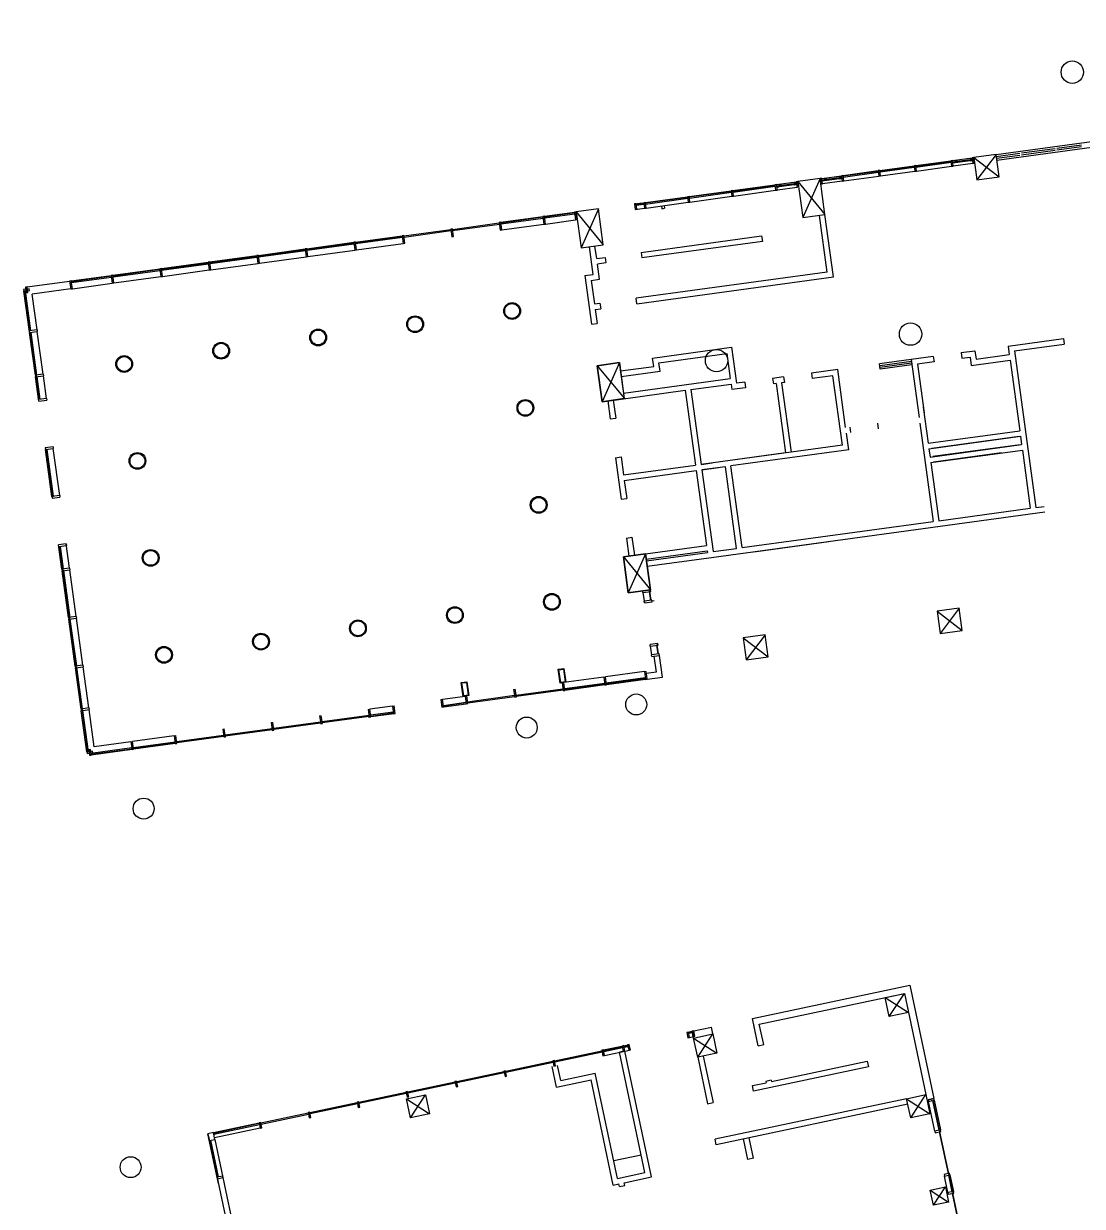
# Model space of a CAD drawing. Header units: millimetres. Extents: x 1316860 to 1485586, y 7456 to 143477.
# Drawn here: x 1316860 to 1354712, y 92303 to 134604 of the extents above; entities that cross this region are included whole.
import ezdxf

# ---------------------------------------------------------------- set-up
doc = ezdxf.new("R2010")
doc.units = ezdxf.units.MM
doc.header["$LTSCALE"] = 1000
doc.layers.get('0').update_dxf_attribs({"linetype": 'CONTINUOUS'})
for name, color, linetype in [('\\M+5B9DC\\M+5BEAE\\M+5C1F4\\M+5B6B41FE2$0$A-HOLE', 2, 'CONTINUOUS'), ('A-WALL', 7, 'CONTINUOUS'), ('A—\\M+5C3C5\\M+5B4B0', 135, 'CONTINUOUS'), ('A—\\M+5C7BD\\M+5CCE5', 7, 'CONTINUOUS'), ('E1-RI-1F$0$A-WALL', 7, 'CONTINUOUS'), ('E1-RV-1F$0$A-WALL', 7, 'CONTINUOUS'), ('E2-RI-1F$0$A-HOLE', 2, 'CONTINUOUS'), ('E2-RI-1F$0$A-WALL', 7, 'CONTINUOUS'), ('E2-RV-1F$0$$2$A-WALL', 7, 'CONTINUOUS'), ('E2-RV-1F$0$A-GLAZ-CWMG', 3, 'CONTINUOUS'), ('E2-RV-1F$0$A-WALL', 7, 'CONTINUOUS')]:
    doc.layers.add(name, color=color, linetype=linetype)

msp = doc.modelspace()

# ---------------------------------------------------------------- linework, layer by layer
at = {"elevation": 0}
for points in [[(1351627, 129922), (1350834, 129814), (1350943, 129021), (1351735, 129129)], [(1344543, 128954), (1344719, 127666), (1345511, 127774), (1345335, 129062)], [(1336616, 127870), (1336792, 126582), (1337585, 126691), (1337409, 127979)], [(1337368, 122371), (1337544, 121083), (1338337, 121192), (1338161, 122480)], [(1338302, 115535), (1338479, 114247), (1339271, 114355), (1339095, 115643)], [(1350312, 113695), (1349520, 113586), (1349628, 112794), (1350421, 112902)], [(1343377, 112747), (1342584, 112638), (1342693, 111846), (1343485, 111954)], [(1347664, 99773), (1348348, 99918), (1348493, 99233), (1347808, 99088)], [(1340815, 98323), (1341500, 98468), (1341645, 97783), (1340960, 97638)], [(1330543, 96148), (1331228, 96293), (1331373, 95608), (1330688, 95463)], [(1348430, 96153), (1349115, 96298), (1349260, 95613), (1348575, 95468)], [(1349276, 92882), (1349814, 92996), (1349928, 92458), (1349389, 92344)]]:
    msp.add_lwpolyline(points, close=True, dxfattribs=at)
for centre, radius in [((1354353, 132868, 0), 400), ((1334325, 124327, 0), 300), ((1334325, 124327, 0), 265), ((1330857, 123853, 0), 300), ((1330857, 123853, 0), 265), ((1327390, 123379, 0), 300), ((1327390, 123379, 0), 265), ((1348569, 123499, 0), 400), ((1323922, 122905, 0), 300), ((1323922, 122905, 0), 265), ((1320454, 122431, 0), 300), ((1320454, 122431, 0), 265), ((1341633, 122551, 0), 400), ((1334799, 120860, 0), 300), ((1334799, 120860, 0), 265), ((1320928, 118964, 0), 300), ((1320928, 118964, 0), 265), ((1335273, 117392, 0), 300), ((1335273, 117392, 0), 265), ((1321402, 115496, 0), 300), ((1321402, 115496, 0), 265), ((1335747, 113924, 0), 300), ((1335747, 113924, 0), 265), ((1332279, 113450, 0), 300), ((1332279, 113450, 0), 265), ((1328812, 112976, 0), 300), ((1328812, 112976, 0), 265), ((1325344, 112502, 0), 300), ((1325344, 112502, 0), 265), ((1321876, 112028, 0), 300), ((1321876, 112028, 0), 265), ((1338761, 110253, 0), 375), ((1334846, 109427, 0), 375), ((1321150, 106528, 0), 375), ((1320685, 93704, 0), 375)]:
    msp.add_circle(centre, radius)
at = {"layer": '\\M+5B9DC\\M+5BEAE\\M+5C1F4\\M+5B6B41FE2$0$A-HOLE', "color": 6}
for p, q in [((1352449, 119841), (1349328, 119414)), ((1352490, 119543), (1349369, 119117)), ((1351824, 119250), (1349396, 118919))]:
    msp.add_line(p, q, dxfattribs=at)
at = {"layer": 'A-WALL'}
msp.add_line((1345966, 122234), (1345024, 122105), dxfattribs=at)
at = {"layer": 'A—\\M+5C3C5\\M+5B4B0'}
for p, q in [((1351627, 129922), (1385878, 134604)), ((1351654, 129724), (1385905, 134406)), ((1351636, 129856), (1352473, 129970)), ((1351645, 129790), (1352482, 129904)), ((1352533, 129979), (1353736, 130143)), ((1352542, 129912), (1353745, 130077)), ((1353796, 130151), (1354678, 130272)), ((1353805, 130085), (1354687, 130206)), ((1347472, 129354), (1348697, 129522)), ((1348702, 129491), (1347476, 129324)), ((1347480, 129299), (1348705, 129466)), ((1348757, 129530), (1350012, 129701)), ((1350016, 129671), (1348761, 129499)), ((1348761, 129499), (1348764, 129474)), ((1348764, 129474), (1350019, 129646)), ((1348784, 129331), (1350039, 129503)), ((1350019, 129646), (1350016, 129671)), ((1350071, 129709), (1350775, 129806)), ((1350078, 129660), (1350782, 129756)), ((1350078, 129660), (1350154, 129671)), ((1350085, 129610), (1350078, 129660)), ((1350085, 129610), (1350078, 129660)), ((1350788, 129706), (1350085, 129610)), ((1350160, 129620), (1350085, 129610)), ((1350802, 129607), (1350098, 129511)), ((1350154, 129671), (1350706, 129746)), ((1350240, 129682), (1350154, 129671)), ((1350154, 129671), (1350160, 129620)), ((1350709, 129721), (1350157, 129645)), ((1350782, 129756), (1350706, 129746)), ((1350706, 129746), (1350713, 129696)), ((1350713, 129696), (1350788, 129706)), ((1350834, 129814), (1350775, 129806)), ((1350775, 129806), (1350802, 129607)), ((1350788, 129706), (1350782, 129756)), ((1350782, 129756), (1350788, 129706)), ((1350802, 129607), (1350861, 129615)), ((1350861, 129615), (1350834, 129814)), ((1345395, 129070), (1346098, 129166)), ((1345402, 129021), (1346105, 129117)), ((1345402, 129021), (1345477, 129031)), ((1345408, 128971), (1345402, 129021)), ((1345408, 128971), (1345402, 129021)), ((1346112, 129067), (1345408, 128971)), ((1345477, 129031), (1346030, 129107)), ((1345563, 129043), (1345477, 129031)), ((1345477, 129031), (1345484, 128981)), ((1346033, 129082), (1345480, 129006)), ((1346105, 129117), (1346030, 129107)), ((1346030, 129107), (1346036, 129057)), ((1346036, 129057), (1346112, 129067)), ((1346112, 129067), (1346105, 129117)), ((1346105, 129117), (1346112, 129067)), ((1346158, 129174), (1347413, 129346)), ((1347417, 129316), (1346162, 129144)), ((1346162, 129144), (1346165, 129119)), ((1346165, 129119), (1347420, 129291)), ((1346185, 128976), (1347440, 129148)), ((1347476, 129324), (1347480, 129299)), ((1347499, 129156), (1348725, 129323)), ((1340654, 128422), (1342157, 128627)), ((1340654, 128422), (1342157, 128627)), ((1342162, 128597), (1340658, 128392)), ((1342162, 128597), (1340658, 128392)), ((1342217, 128636), (1343720, 128841)), ((1342217, 128636), (1343720, 128841)), ((1343725, 128811), (1342221, 128605)), ((1343725, 128811), (1342221, 128605)), ((1342221, 128605), (1342224, 128580)), ((1342221, 128605), (1342224, 128580)), ((1342224, 128580), (1343728, 128786)), ((1342224, 128580), (1343728, 128786)), ((1342244, 128437), (1343747, 128643)), ((1343728, 128786), (1343725, 128811)), ((1343728, 128786), (1343725, 128811)), ((1343780, 128849), (1344483, 128945)), ((1343780, 128849), (1344483, 128945)), ((1343787, 128800), (1344490, 128896)), ((1343787, 128800), (1343862, 128810)), ((1343793, 128750), (1343787, 128800)), ((1343793, 128750), (1343787, 128800)), ((1344497, 128846), (1343793, 128750)), ((1343869, 128760), (1343793, 128750)), ((1344510, 128747), (1343807, 128651)), ((1344510, 128747), (1343807, 128651)), ((1343862, 128810), (1344415, 128886)), ((1343948, 128822), (1343862, 128810)), ((1344418, 128861), (1343865, 128785)), ((1344490, 128896), (1344415, 128886)), ((1344415, 128886), (1344421, 128836)), ((1344421, 128836), (1344497, 128846)), ((1344543, 128954), (1344483, 128945)), ((1344543, 128954), (1344483, 128945)), ((1344483, 128945), (1344510, 128747)), ((1344483, 128945), (1344510, 128747)), ((1344497, 128846), (1344490, 128896)), ((1344490, 128896), (1344497, 128846)), ((1345484, 128981), (1345408, 128971)), ((1346125, 128968), (1345422, 128872)), ((1338697, 128154), (1339031, 128200)), ((1338895, 128182), (1339031, 128200)), ((1339091, 128208), (1340594, 128414)), ((1339091, 128208), (1340594, 128414)), ((1340599, 128384), (1339095, 128178)), ((1340599, 128384), (1339095, 128178)), ((1339095, 128178), (1339099, 128153)), ((1339095, 128178), (1339099, 128153)), ((1339099, 128153), (1340602, 128358)), ((1339099, 128153), (1340602, 128358)), ((1339118, 128010), (1340622, 128216)), ((1339118, 128010), (1340622, 128216)), ((1340658, 128392), (1340661, 128367)), ((1340658, 128392), (1340661, 128367)), ((1340661, 128367), (1342165, 128572)), ((1340661, 128367), (1342165, 128572)), ((1340681, 128224), (1342185, 128429)), ((1335482, 127715), (1336557, 127862)), ((1336561, 127832), (1335486, 127685)), ((1335490, 127660), (1336565, 127807)), ((1338724, 127956), (1339059, 128002)), ((1338724, 127956), (1339059, 128002)), ((1339036, 128170), (1338761, 128132)), ((1339036, 128170), (1338761, 128132)), ((1338761, 128132), (1338764, 128107)), ((1338761, 128132), (1338764, 128107)), ((1338764, 128107), (1339039, 128145)), ((1338764, 128107), (1339039, 128145)), ((1333866, 127464), (1332192, 127235)), ((1332195, 127210), (1333870, 127438)), ((1333921, 127502), (1335423, 127707)), ((1335427, 127677), (1333926, 127472)), ((1333929, 127446), (1335430, 127652)), ((1333959, 127225), (1335460, 127430)), ((1335430, 127652), (1335427, 127677)), ((1335486, 127685), (1335490, 127660)), ((1335520, 127438), (1336595, 127585)), ((1328720, 126791), (1330394, 127020)), ((1330398, 126990), (1328724, 126761)), ((1328727, 126736), (1330402, 126964)), ((1332132, 127227), (1330458, 126998)), ((1330458, 126998), (1330461, 126973)), ((1330461, 126973), (1332136, 127201)), ((1332136, 127201), (1332132, 127227)), ((1332192, 127235), (1332195, 127210)), ((1325252, 126317), (1326927, 126546)), ((1326931, 126516), (1325256, 126287)), ((1325260, 126262), (1326934, 126490)), ((1326986, 126554), (1328660, 126783)), ((1328665, 126753), (1326990, 126524)), ((1326994, 126499), (1328668, 126727)), ((1327024, 126277), (1328698, 126505)), ((1328668, 126727), (1328665, 126753)), ((1328724, 126761), (1328727, 126736)), ((1328758, 126514), (1330432, 126742)), ((1321784, 125843), (1323459, 126072)), ((1323518, 126080), (1325193, 126309)), ((1325197, 126279), (1323522, 126050)), ((1323526, 126025), (1325200, 126253)), ((1325200, 126253), (1325197, 126279)), ((1325256, 126287), (1325260, 126262)), ((1325290, 126040), (1326964, 126268)), ((1320050, 125606), (1321725, 125835)), ((1321729, 125805), (1320055, 125576)), ((1320058, 125551), (1321732, 125779)), ((1321732, 125779), (1321729, 125805)), ((1323463, 126042), (1321788, 125813)), ((1321788, 125813), (1321792, 125788)), ((1321792, 125788), (1323466, 126016)), ((1321822, 125566), (1323497, 125794)), ((1323556, 125803), (1325231, 126031)), ((1316984, 125187), (1318505, 125395)), ((1318564, 125403), (1319991, 125598)), ((1319995, 125568), (1318568, 125373)), ((1318568, 125373), (1318572, 125347)), ((1318572, 125347), (1319999, 125542)), ((1318602, 125125), (1320029, 125320)), ((1320088, 125329), (1321763, 125557)), ((1317067, 123581), (1316869, 125035)), ((1316924, 125042), (1316899, 125039)), ((1316899, 125039), (1317093, 123615)), ((1317119, 123619), (1316924, 125042)), ((1316984, 125187), (1316925, 125179)), ((1316925, 125179), (1316952, 124981)), ((1316952, 124981), (1317011, 124989)), ((1317011, 124989), (1316984, 125187)), ((1318543, 125117), (1317166, 124929)), ((1317341, 123649), (1317166, 124929)), ((1317280, 122028), (1317071, 123552)), ((1317101, 123556), (1317310, 122032)), ((1317335, 122035), (1317127, 123559)), ((1317557, 122066, 0), (1317349, 123590, 0)), ((1348591, 122593), (1347456, 122438)), ((1347483, 122240), (1347456, 122438)), ((1348601, 122524), (1347466, 122369)), ((1348609, 122464), (1347474, 122309)), ((1348618, 122395), (1347483, 122240)), ((1317406, 121101), (1317288, 121968)), ((1317310, 122032), (1317335, 122035)), ((1317343, 121976), (1317318, 121972)), ((1317343, 121976), (1317318, 121972)), ((1317318, 121972), (1317428, 121165)), ((1317453, 121168), (1317343, 121976)), ((1317675, 121199, 0), (1317565, 122006, 0)), ((1317872, 117693), (1317643, 119368)), ((1317699, 119375), (1317673, 119372)), ((1317673, 119372), (1317902, 117697)), ((1317927, 117701), (1317699, 119375)), ((1318149, 117731), (1317921, 119405)), ((1317902, 117697), (1317927, 117701)), ((1318228, 115092), (1318109, 115959)), ((1318228, 115092), (1318109, 115959)), ((1318283, 115100), (1318173, 115907)), ((1318505, 115130, 0), (1318386, 115997, 0)), ((1342971, 115718), (1345646, 116084)), ((1318147, 115904), (1318258, 115096)), ((1318258, 115096), (1318283, 115100)), ((1318258, 115096), (1318283, 115100)), ((1318742, 113396), (1318513, 115071)), ((1318465, 113358), (1318236, 115033)), ((1318291, 115040), (1318266, 115037)), ((1318266, 115037), (1318495, 113362)), ((1318520, 113366), (1318291, 115040)), ((1339002, 114258), (1339052, 113886)), ((1339254, 114292, 0), (1339228, 114289, 0)), ((1339228, 114289, 0), (1339271, 113977, 0)), ((1339296, 113980, 0), (1339254, 114292, 0)), ((1339325, 113958, 0), (1339404, 113969)), ((1318702, 111624), (1318473, 113299)), ((1318495, 113362), (1318520, 113366)), ((1318528, 113306), (1318503, 113303)), ((1318503, 113303), (1318732, 111629)), ((1318757, 111632), (1318528, 113306)), ((1318979, 111662), (1318750, 113337)), ((1339264, 112341), (1339306, 112029)), ((1339516, 112375), (1339491, 112372)), ((1339491, 112372), (1339533, 112060)), ((1339559, 112063), (1339516, 112375)), ((1339394, 111980), (1339592, 112007)), ((1318911, 110090), (1318710, 111565)), ((1318732, 111629), (1318757, 111632)), ((1318765, 111573), (1318740, 111569)), ((1318740, 111569), (1318941, 110094)), ((1318967, 110098), (1318765, 111573)), ((1319189, 110128), (1318987, 111603)), ((1339056, 111429, 0), (1337658, 111238, 0)), ((1337599, 111230, 0), (1336172, 111035, 0)), ((1337629, 111008), (1336203, 110813)), ((1336206, 110788), (1337633, 110983)), ((1337637, 110953), (1336210, 110758)), ((1337633, 110983), (1337629, 111008)), ((1339086, 111207), (1337689, 111016)), ((1337689, 111016), (1337692, 110991)), ((1337692, 110991), (1339089, 111182)), ((1339093, 111152), (1337696, 110961)), ((1331838, 110443), (1332645, 110553)), ((1334409, 110568), (1332735, 110339)), ((1332738, 110314), (1334413, 110543)), ((1334413, 110543), (1334409, 110568)), ((1336143, 110805), (1334469, 110576)), ((1334469, 110576), (1334472, 110551)), ((1334472, 110551), (1336147, 110780)), ((1319121, 108558), (1318919, 110031)), ((1318941, 110094), (1318967, 110098)), ((1318975, 110038), (1318950, 110035)), ((1318950, 110035), (1319151, 108562)), ((1319176, 108566), (1318975, 110038)), ((1319378, 108740), (1319197, 110069)), ((1330044, 110197), (1329237, 110087)), ((1331868, 110221), (1332675, 110331)), ((1332679, 110306), (1331871, 110195)), ((1331876, 110165), (1332683, 110276)), ((1332735, 110339), (1332738, 110314)), ((1327474, 109620), (1325799, 109391)), ((1325803, 109366), (1327477, 109595)), ((1327477, 109595), (1327474, 109620)), ((1329208, 109857), (1327533, 109628)), ((1327533, 109628), (1327537, 109603)), ((1327537, 109603), (1329211, 109832)), ((1329195, 109799), (1329275, 109810)), ((1329211, 109832), (1329208, 109857)), ((1330075, 109975), (1329267, 109865)), ((1329267, 109865), (1329271, 109840)), ((1329271, 109840), (1330078, 109950)), ((1330112, 109924), (1329275, 109810)), ((1324006, 109146), (1322332, 108917)), ((1324009, 109121), (1324006, 109146)), ((1325740, 109383), (1324065, 109154)), ((1324065, 109154), (1324069, 109129)), ((1324069, 109129), (1325743, 109358)), ((1325743, 109358), (1325740, 109383)), ((1325799, 109391), (1325803, 109366)), ((1320696, 108920), (1319378, 108740)), ((1322242, 109131), (1320755, 108928)), ((1322272, 108909), (1320786, 108706)), ((1320789, 108681), (1322276, 108884)), ((1322280, 108854), (1320793, 108650)), ((1322276, 108884), (1322272, 108909)), ((1322332, 108917), (1322335, 108892)), ((1322335, 108892), (1324009, 109121)), ((1319319, 108585), (1319121, 108558)), ((1319121, 108558), (1319129, 108499)), ((1319129, 108499), (1319327, 108526)), ((1319151, 108562), (1319176, 108566)), ((1319246, 108641), (1319186, 108633)), ((1319186, 108633), (1319213, 108434)), ((1319213, 108434), (1319273, 108442)), ((1319273, 108442), (1319246, 108641)), ((1320726, 108698), (1319265, 108498)), ((1319265, 108498), (1319269, 108473)), ((1319269, 108473), (1320730, 108672)), ((1320734, 108642), (1319273, 108442)), ((1319327, 108526), (1319319, 108585)), ((1320730, 108672), (1320726, 108698)), ((1320786, 108706), (1320789, 108681)), ((1340627, 98538), (1340763, 98567)), ((1340769, 98537), (1340633, 98508)), ((1340775, 98512), (1340638, 98484)), ((1340668, 98343), (1340805, 98372)), ((1337535, 97853), (1335844, 97495)), ((1335849, 97470), (1337541, 97828)), ((1337541, 97828), (1337535, 97853)), ((1337588, 97895), (1338484, 98085)), ((1338265, 98007), (1337594, 97865)), ((1337599, 97840), (1338271, 97982)), ((1337629, 97699), (1338525, 97889)), ((1338359, 97854), (1338164, 97812)), ((1338271, 97982), (1338265, 98007)), ((1338324, 98020), (1338461, 98049)), ((1338329, 97995), (1338466, 98024)), ((1335785, 97482), (1334094, 97124)), ((1334099, 97099), (1335791, 97457)), ((1335791, 97457), (1335785, 97482)), ((1335844, 97495), (1335849, 97470)), ((1334035, 97112), (1332344, 96754)), ((1332349, 96729), (1334041, 97087)), ((1334041, 97087), (1334035, 97112)), ((1334094, 97124), (1334099, 97099)), ((1332285, 96741), (1330594, 96383)), ((1330599, 96359), (1332291, 96717)), ((1332291, 96717), (1332285, 96741)), ((1332344, 96754), (1332349, 96729)), ((1330535, 96371), (1328844, 96013)), ((1328849, 95988), (1330541, 96346)), ((1330541, 96346), (1330535, 96371)), ((1330594, 96383), (1330599, 96359)), ((1349441, 94996), (1349217, 96054)), ((1349358, 96084), (1349582, 95026)), ((1349607, 95031), (1349383, 96089)), ((1349413, 96095), (1349637, 95037)), ((1327035, 95630), (1325344, 95272)), ((1325349, 95247), (1327041, 95605)), ((1327041, 95605), (1327035, 95630)), ((1328785, 96001), (1327094, 95643)), ((1327094, 95643), (1327099, 95618)), ((1327099, 95618), (1328791, 95976)), ((1328791, 95976), (1328785, 96001)), ((1328844, 96013), (1328849, 95988)), ((1323643, 94943), (1325279, 95290)), ((1325285, 95260), (1323650, 94914)), ((1323655, 94889), (1325291, 95235)), ((1325291, 95235), (1325285, 95260)), ((1325344, 95272), (1325349, 95247)), ((1323824, 93121), (1323447, 94902)), ((1323643, 94943), (1323448, 94902)), ((1323448, 94902), (1323499, 94657)), ((1323695, 94698), (1323643, 94943)), ((1323660, 94865), (1323665, 94840)), ((1325320, 95094), (1323685, 94748)), ((1349582, 95026), (1349607, 95031)), ((1349620, 94972), (1349595, 94967)), ((1349595, 94967), (1349910, 93476)), ((1349935, 93481), (1349620, 94972)), ((1323499, 94657), (1323695, 94698)), ((1323529, 94663), (1323806, 93352)), ((1323831, 93358), (1323554, 94669)), ((1323695, 94698), (1323985, 93329)), ((1349907, 92796), (1349782, 93387)), ((1349910, 93476), (1349935, 93481)), ((1349947, 93422), (1349923, 93417)), ((1349923, 93417), (1350048, 92826)), ((1350072, 92831), (1349947, 93422)), ((1349978, 93429), (1350103, 92838)), ((1350048, 92826), (1350072, 92831)), ((1350085, 92773), (1350060, 92768)), ((1350060, 92768), (1350376, 91277)), ((1350401, 91282), (1350085, 92773))]:
    msp.add_line(p, q, dxfattribs=at)
at = {"layer": 'A—\\M+5C3C5\\M+5B4B0', "extrusion": (0, 0, -1)}
for p, q in [((1348757, 129530), (1348697, 129522)), ((1348697, 129522), (1348725, 129323)), ((1348784, 129331), (1348757, 129530)), ((1350071, 129709), (1350012, 129701)), ((1350012, 129701), (1350039, 129503)), ((1350039, 129503), (1350098, 129511)), ((1350098, 129511), (1350071, 129709)), ((1345395, 129070), (1345335, 129062)), ((1345335, 129062), (1345362, 128864)), ((1345422, 128872), (1345395, 129070)), ((1346158, 129174), (1346098, 129166)), ((1346098, 129166), (1346125, 128968)), ((1346185, 128976), (1346158, 129174)), ((1347472, 129354), (1347413, 129346)), ((1347413, 129346), (1347440, 129148)), ((1347440, 129148), (1347499, 129156)), ((1347499, 129156), (1347472, 129354)), ((1348725, 129323), (1348784, 129331)), ((1345362, 128864), (1345422, 128872)), ((1346125, 128968), (1346185, 128976)), ((1317059, 125121), (1316860, 125094)), ((1316860, 125094), (1316869, 125035)), ((1316869, 125035), (1317067, 125062)), ((1317067, 125062), (1317059, 125121)), ((1317341, 123649), (1317063, 123611)), ((1317063, 123611), (1317071, 123552)), ((1317071, 123552), (1317349, 123590)), ((1317341, 123649), (1317349, 123590)), ((1317557, 122066), (1317280, 122028)), ((1317280, 122028), (1317288, 121968)), ((1317288, 121968), (1317565, 122006)), ((1317557, 122066), (1317565, 122006)), ((1317675, 121199), (1317398, 121161)), ((1317406, 121101), (1317684, 121139)), ((1317675, 121199), (1317684, 121139)), ((1317912, 119465), (1317635, 119427)), ((1317635, 119427), (1317643, 119367)), ((1317643, 119367), (1317921, 119405)), ((1317912, 119465), (1317921, 119405)), ((1318149, 117731), (1317872, 117693)), ((1317872, 117693), (1317880, 117634)), ((1317880, 117634), (1318158, 117672)), ((1318149, 117731), (1318158, 117672)), ((1318386, 115997), (1318109, 115959)), ((1318117, 115900), (1318395, 115938)), ((1318505, 115130), (1318228, 115092)), ((1318505, 115130), (1318228, 115092)), ((1318228, 115092), (1318236, 115033)), ((1318228, 115092), (1318236, 115033)), ((1318236, 115033), (1318513, 115071)), ((1318236, 115033), (1318513, 115071)), ((1318505, 115130), (1318513, 115071)), ((1318505, 115130), (1318513, 115071)), ((1339002, 114258), (1338994, 114317)), ((1339002, 114258), (1339279, 114296)), ((1339279, 114296), (1339271, 114355)), ((1339321, 113984), (1339044, 113946)), ((1339052, 113886), (1339044, 113946)), ((1339052, 113886), (1339329, 113924)), ((1339329, 113924), (1339321, 113984)), ((1318742, 113396), (1318465, 113358)), ((1318742, 113396), (1318750, 113337)), ((1318465, 113358), (1318473, 113299)), ((1318473, 113299), (1318750, 113337)), ((1339533, 112438), (1339256, 112400)), ((1339264, 112341), (1339256, 112400)), ((1339264, 112341), (1339541, 112379)), ((1339541, 112379), (1339533, 112438)), ((1339584, 112067), (1339306, 112029)), ((1339314, 111969), (1339306, 112029)), ((1339314, 111969), (1339592, 112007)), ((1339592, 112007), (1339584, 112067)), ((1318979, 111662), (1318702, 111624)), ((1318702, 111624), (1318710, 111565)), ((1318710, 111565), (1318987, 111603)), ((1318979, 111662), (1318987, 111603)), ((1339055, 111429), (1339093, 111152)), ((1339126, 111358), (1339115, 111437)), ((1336113, 111027), (1336172, 111035)), ((1336113, 111027), (1336151, 110750)), ((1336210, 110758), (1336172, 111035)), ((1337599, 111230), (1337658, 111238)), ((1337599, 111230), (1337637, 110953)), ((1337637, 110953), (1337696, 110961)), ((1337696, 110961), (1337658, 111238)), ((1339093, 111152), (1339153, 111160)), ((1331778, 110434), (1331838, 110443)), ((1331778, 110434), (1331816, 110157)), ((1331876, 110165), (1331838, 110443)), ((1332645, 110553), (1332705, 110561)), ((1332645, 110553), (1332683, 110276)), ((1332742, 110284), (1332705, 110561)), ((1334379, 110790), (1334438, 110798)), ((1334379, 110790), (1334417, 110513)), ((1334417, 110513), (1334476, 110521)), ((1334476, 110521), (1334438, 110798)), ((1319189, 110128), (1318911, 110090)), ((1318911, 110090), (1318919, 110031)), ((1318919, 110031), (1319197, 110069)), ((1319189, 110128), (1319197, 110069)), ((1329177, 110079), (1329237, 110087)), ((1329177, 110079), (1329215, 109802)), ((1329275, 109810), (1329237, 110087)), ((1330044, 110197), (1330104, 110206)), ((1330044, 110197), (1330082, 109920)), ((1330142, 109928), (1330104, 110206)), ((1331816, 110157), (1331876, 110165)), ((1332683, 110276), (1332742, 110284)), ((1325710, 109605), (1325769, 109613)), ((1325807, 109336), (1325769, 109613)), ((1327443, 109842), (1327503, 109850)), ((1327443, 109842), (1327481, 109565)), ((1327481, 109565), (1327541, 109573)), ((1327541, 109573), (1327503, 109850)), ((1329215, 109802), (1329275, 109810)), ((1330082, 109920), (1330142, 109928)), ((1322242, 109131), (1322301, 109139)), ((1322339, 108862), (1322301, 109139)), ((1323976, 109368), (1324035, 109376)), ((1323976, 109368), (1324014, 109091)), ((1324073, 109099), (1324035, 109376)), ((1320696, 108920), (1320755, 108928)), ((1320696, 108920), (1320734, 108642)), ((1320793, 108650), (1320755, 108928)), ((1322242, 109131), (1322280, 108854)), ((1322280, 108854), (1322339, 108862)), ((1324014, 109091), (1324073, 109099)), ((1320734, 108642), (1320793, 108650)), ((1340763, 98567), (1340805, 98372)), ((1340863, 98384), (1340822, 98580)), ((1340627, 98538), (1340568, 98526)), ((1340568, 98526), (1340609, 98330)), ((1340609, 98330), (1340668, 98343)), ((1340668, 98343), (1340627, 98538)), ((1340805, 98372), (1340863, 98384)), ((1337588, 97895), (1337529, 97883)), ((1337529, 97883), (1337570, 97687)), ((1337629, 97699), (1337588, 97895)), ((1338318, 98050), (1338259, 98037)), ((1338259, 98037), (1338300, 97841)), ((1338300, 97841), (1338359, 97854)), ((1338359, 97854), (1338318, 98050)), ((1338513, 98091), (1338455, 98079)), ((1338455, 98079), (1338496, 97883)), ((1338496, 97883), (1338555, 97895)), ((1338555, 97895), (1338513, 98091)), ((1335838, 97525), (1335779, 97512)), ((1335779, 97512), (1335820, 97316)), ((1335879, 97329), (1335838, 97525)), ((1337570, 97687), (1337629, 97699)), ((1334088, 97154), (1334029, 97142)), ((1334029, 97142), (1334070, 96946)), ((1334070, 96946), (1334129, 96958)), ((1334129, 96958), (1334088, 97154)), ((1332338, 96784), (1332279, 96771)), ((1332279, 96771), (1332320, 96576)), ((1332320, 96576), (1332379, 96588)), ((1332379, 96588), (1332338, 96784)), ((1328838, 96043), (1328779, 96030)), ((1328779, 96030), (1328820, 95835)), ((1328879, 95847), (1328838, 96043)), ((1330588, 96413), (1330529, 96401)), ((1330529, 96401), (1330570, 96205)), ((1330629, 96218), (1330588, 96413)), ((1327088, 95672), (1327029, 95660)), ((1327029, 95660), (1327070, 95464)), ((1327129, 95477), (1327088, 95672)), ((1325338, 95302), (1325279, 95290)), ((1325279, 95290), (1325320, 95094)), ((1325379, 95106), (1325338, 95302)), ((1327070, 95464), (1327129, 95477)), ((1349637, 95037), (1349441, 94996)), ((1349441, 94996), (1349454, 94937)), ((1349454, 94937), (1349649, 94978)), ((1349649, 94978), (1349637, 95037)), ((1349965, 93487), (1349769, 93446)), ((1349978, 93429), (1349965, 93487)), ((1323985, 93329), (1323973, 93387)), ((1349769, 93446), (1349782, 93387)), ((1349782, 93387), (1349978, 93429)), ((1350103, 92838), (1349907, 92796)), ((1349907, 92796), (1349919, 92738)), ((1349919, 92738), (1350115, 92779)), ((1350115, 92779), (1350103, 92838))]:
    msp.add_line(p, q, dxfattribs=at)
at = {"layer": 'A—\\M+5C3C5\\M+5B4B0', "extrusion": (-9.03621e-24, -6.14768e-25, -1)}
for p, q in [((1342217, 128636), (1342157, 128627)), ((1342217, 128636), (1342157, 128627)), ((1342157, 128627), (1342185, 128429)), ((1342157, 128627), (1342185, 128429)), ((1342244, 128437), (1342217, 128636)), ((1342244, 128437), (1342217, 128636)), ((1343780, 128849), (1343720, 128841)), ((1343780, 128849), (1343720, 128841)), ((1343720, 128841), (1343747, 128643)), ((1343720, 128841), (1343747, 128643)), ((1343807, 128651), (1343780, 128849)), ((1343807, 128651), (1343780, 128849)), ((1339091, 128208), (1339031, 128200)), ((1339091, 128208), (1339031, 128200)), ((1339031, 128200), (1339059, 128002)), ((1339031, 128200), (1339059, 128002)), ((1339118, 128010), (1339091, 128208)), ((1339118, 128010), (1339091, 128208)), ((1340654, 128422), (1340594, 128414)), ((1340654, 128422), (1340594, 128414)), ((1340594, 128414), (1340622, 128216)), ((1340594, 128414), (1340622, 128216)), ((1340622, 128216), (1340681, 128224)), ((1340622, 128216), (1340681, 128224)), ((1340681, 128224), (1340654, 128422)), ((1340681, 128224), (1340654, 128422)), ((1342185, 128429), (1342244, 128437)), ((1338756, 128163), (1338697, 128154)), ((1338756, 128163), (1338697, 128154)), ((1338697, 128154), (1338724, 127956)), ((1338697, 128154), (1338724, 127956)), ((1338724, 127956), (1338784, 127964)), ((1338724, 127956), (1338784, 127964)), ((1338784, 127964), (1338756, 128163)), ((1338784, 127964), (1338756, 128163)), ((1339059, 128002), (1339118, 128010)), ((1339059, 128002), (1339118, 128010))]:
    msp.add_line(p, q, dxfattribs=at)
at = {"layer": 'A—\\M+5C3C5\\M+5B4B0', "color": 252, "linetype": 'Continuous', "extrusion": (-9.03621e-24, -6.14768e-25, -1)}
msp.add_line((1343747, 128643), (1343807, 128651), dxfattribs=at)
at = {"layer": 'A—\\M+5C3C5\\M+5B4B0', "color": 252, "linetype": 'Continuous'}
for p, q in [((1344570, 128755), (1344543, 128954)), ((1336565, 127807), (1336561, 127832)), ((1333870, 127438), (1333866, 127464)), ((1333926, 127472), (1333929, 127446)), ((1330402, 126964), (1330398, 126990)), ((1326990, 126524), (1326994, 126499)), ((1323466, 126016), (1323463, 126042)), ((1323522, 126050), (1323526, 126025)), ((1319999, 125542), (1319995, 125568)), ((1320055, 125576), (1320058, 125551)), ((1336147, 110780), (1336143, 110805)), ((1336203, 110813), (1336206, 110788)), ((1340763, 98567), (1341448, 98712)), ((1340815, 98323), (1340763, 98567)), ((1336574, 97649), (1336579, 97624)), ((1349334, 96079), (1349309, 96073)), ((1323768, 93385), (1333796, 46018)), ((1323789, 93287), (1323985, 93329))]:
    msp.add_line(p, q, dxfattribs=at)
at = {"layer": 'A—\\M+5C3C5\\M+5B4B0', "color": 252, "linetype": 'Continuous', "extrusion": (0, 0, -1)}
for p, q in [((1318386, 115997), (1318395, 115938)), ((1339271, 114355), (1338994, 114317)), ((1339055, 111429), (1339115, 111437)), ((1336151, 110750), (1336210, 110758)), ((1325710, 109605), (1325747, 109328)), ((1325747, 109328), (1325807, 109336)), ((1340822, 98580), (1340763, 98567)), ((1335820, 97316), (1335879, 97329)), ((1330570, 96205), (1330629, 96218)), ((1349401, 96154), (1349205, 96112)), ((1349205, 96112), (1349217, 96054)), ((1349217, 96054), (1349413, 96095)), ((1349413, 96095), (1349401, 96154)), ((1328820, 95835), (1328879, 95847)), ((1325320, 95094), (1325379, 95106)), ((1323973, 93387), (1323777, 93346)), ((1323777, 93346), (1323789, 93287)), ((1323789, 93287), (1323985, 93329))]:
    msp.add_line(p, q, dxfattribs=at)
at = {"layer": 'A—\\M+5C3C5\\M+5B4B0'}
for points in [[(1336557, 127862), (1336595, 127585), (1336654, 127593), (1336616, 127870)], [(1333862, 127494), (1333900, 127216), (1333959, 127225), (1333921, 127502)], [(1335423, 127707), (1335460, 127430), (1335520, 127438), (1335482, 127715)], [(1330394, 127020), (1330432, 126742), (1330492, 126751), (1330454, 127028)], [(1332128, 127257), (1332166, 126979), (1332226, 126988), (1332188, 127265)], [(1326927, 126546), (1326964, 126268), (1327024, 126277), (1326986, 126554)], [(1328660, 126783), (1328698, 126505), (1328758, 126514), (1328720, 126791)], [(1323459, 126072), (1323497, 125794), (1323556, 125803), (1323518, 126080)], [(1325193, 126309), (1325231, 126031), (1325290, 126040), (1325252, 126317)], [(1321725, 125835), (1321763, 125557), (1321822, 125566), (1321784, 125843)], [(1318505, 125395), (1318543, 125117), (1318602, 125125), (1318564, 125403)], [(1336061, 111040), (1335998, 111496), (1336157, 111517), (1336219, 111062)], [(1332593, 110566), (1332531, 111022), (1332689, 111043), (1332751, 110588)]]:
    msp.add_lwpolyline(points, close=True, dxfattribs=at)
at = {"layer": 'A—\\M+5C3C5\\M+5B4B0', "color": 252, "linetype": 'Continuous'}
msp.add_lwpolyline([(1319991, 125598), (1320029, 125320), (1320088, 125329), (1320050, 125606)], close=True, dxfattribs=at)
at = {"layer": 'A—\\M+5C3C5\\M+5B4B0'}
for points in [[(1336043, 111017), (1335976, 111513), (1336174, 111540), (1336242, 111045), (1336043, 111017)], [(1332576, 110543), (1332508, 111039), (1332706, 111066), (1332774, 110571), (1332576, 110543)], [(1337558, 97889), (1337600, 97693)], [(1338484, 98085), (1338525, 97889)], [(1335808, 97518), (1335850, 97323)], [(1334058, 97148), (1334100, 96952)], [(1332308, 96778), (1332350, 96582)], [(1328808, 96037), (1328850, 95841)], [(1330558, 96407), (1330600, 96211)], [(1327058, 95666), (1327100, 95471)], [(1325308, 95296), (1325350, 95100)]]:
    msp.add_lwpolyline(points, dxfattribs=at)
at = {"layer": 'A—\\M+5C7BD\\M+5CCE5'}
for p, q in [((1339665, 128085), (1339679, 127986)), ((1339679, 127986), (1339778, 127999)), ((1339764, 128098), (1339778, 127999)), ((1345816, 125545), (1345511, 127774, 0)), ((1345591, 125716, 0), (1345313, 127747, 0)), ((1338934, 126421), (1343244, 127010)), ((1343244, 127010), (1343271, 126812)), ((1337225, 125632), (1337089, 126623)), ((1337348, 126204), (1337287, 126650)), ((1343271, 126812), (1338961, 126222)), ((1337348, 126204), (1337646, 126245)), ((1337646, 126245, 0), (1337673, 126046)), ((1338934, 126421, 0), (1338961, 126222)), ((1337673, 126046), (1337376, 126006)), ((1337450, 125461), (1337376, 126006)), ((1345591, 125716, 0), (1338754, 124781)), ((1336928, 125591), (1337225, 125632)), ((1336928, 125591), (1337164, 123858)), ((1337153, 125420), (1337450, 125461)), ((1337153, 125420), (1337268, 124578)), ((1337351, 125447), (1337351, 125447)), ((1338781, 124583), (1345816, 125545)), ((1337268, 124578), (1337466, 124605)), ((1337295, 124380), (1337493, 124407)), ((1337295, 124380), (1337363, 123885)), ((1337466, 124605), (1337493, 124407)), ((1338781, 124583), (1338754, 124781)), ((1337164, 123858), (1337363, 123885)), ((1352059, 123067), (1354040, 123338)), ((1352284, 122896), (1354067, 123140)), ((1354040, 123338), (1354067, 123140)), ((1339349, 122642), (1342173, 123028)), ((1339575, 122471), (1342002, 122803)), ((1342002, 122803), (1342124, 121911)), ((1342173, 123028), (1342349, 121740)), ((1349384, 122702), (1348591, 122593)), ((1349384, 122702), (1349411, 122503)), ((1350374, 122837), (1350870, 122905)), ((1350374, 122837), (1350402, 122639)), ((1350402, 122639), (1350699, 122679)), ((1350699, 122679), (1350739, 122382)), ((1350870, 122905), (1350910, 122607)), ((1350910, 122607), (1352099, 122770)), ((1352059, 123067), (1352099, 122770)), ((1352284, 122896), (1353049, 117298)), ((1337368, 122371), (1338160, 122479)), ((1338201, 122182), (1339390, 122345)), ((1339390, 122345), (1339349, 122642)), ((1339615, 122174), (1339575, 122471)), ((1348591, 122593), (1348875, 120513)), ((1349411, 122503), (1348816, 122422)), ((1348816, 122422), (1349053, 120688)), ((1350739, 122382), (1352127, 122572)), ((1352127, 122572), (1352472, 120045)), ((1338228, 121984), (1339615, 122174)), ((1338309, 121390), (1342124, 121911)), ((1344033, 121970), (1343637, 121916)), ((1343637, 121916), (1343664, 121718)), ((1344033, 121970), (1344061, 121772)), ((1345966, 122234), (1345024, 122106)), ((1345024, 122106), (1345051, 121907)), ((1345795, 122009), (1345051, 121907)), ((1346133, 119532), (1345795, 122009)), ((1346250, 120154), (1345966, 122234)), ((1337544, 121083), (1340516, 121489)), ((1340516, 121489), (1340882, 118814)), ((1340714, 121516), (1342151, 121713)), ((1340714, 121516), (1341080, 118841)), ((1342151, 121713), (1342178, 121515)), ((1342673, 121582), (1342178, 121515)), ((1342646, 121781), (1342349, 121740)), ((1342646, 121781), (1342673, 121582)), ((1343763, 121731), (1343664, 121718)), ((1343763, 121731), (1344102, 119254)), ((1344061, 121772), (1343961, 121758)), ((1343961, 121758), (1344300, 119282)), ((1337742, 121110), (1337830, 120466)), ((1337940, 121137), (1338028, 120493)), ((1349026, 120887), (1349202, 119599)), ((1337830, 120466), (1338028, 120493)), ((1346399, 120175), (1346426, 119977)), ((1347390, 120310), (1347417, 120112)), ((1348902, 120315), (1349383, 116797)), ((1346359, 119361), (1346277, 119956)), ((1349202, 119599), (1352472, 120045)), ((1349229, 119400), (1352499, 119847)), ((1352499, 119847), (1352540, 119550)), ((1346133, 119532), (1342121, 118984)), ((1346359, 119361), (1342148, 118785)), ((1349229, 119400), (1349270, 119103)), ((1349270, 119103), (1352540, 119550)), ((1349297, 118905), (1352567, 119352)), ((1352567, 119352), (1352851, 117271)), ((1338020, 119079), (1338218, 119106)), ((1338020, 119079), (1338223, 117593)), ((1338218, 119106), (1338306, 118462)), ((1344102, 119254), (1341080, 118841)), ((1341080, 118841), (1341476, 118896)), ((1349297, 118905), (1349581, 116824)), ((1338306, 118462), (1340882, 118814)), ((1338333, 118264), (1340909, 118616)), ((1340909, 118616), (1341275, 115941)), ((1341950, 118758), (1341107, 118643)), ((1341107, 118643), (1341702, 118724)), ((1341107, 118643), (1341507, 115720)), ((1341107, 118643), (1341507, 115720)), ((1342349, 115836), (1341950, 118758)), ((1342547, 115863), (1342148, 118785)), ((1338333, 118264), (1338421, 117620)), ((1338223, 117593), (1338421, 117620)), ((1349581, 116824), (1352851, 117271)), ((1353049, 117298), (1353347, 117339)), ((1341534, 115522), (1353374, 117141)), ((1342547, 115863), (1349383, 116797)), ((1338412, 116206), (1338610, 116233)), ((1338412, 116206), (1338500, 115562)), ((1338610, 116233), (1338699, 115589)), ((1339095, 115643), (1341275, 115941)), ((1339122, 115445), (1341302, 115743)), ((1339129, 115395), (1341308, 115693)), ((1339156, 115197), (1341534, 115522)), ((1341302, 115743), (1341308, 115693)), ((1341507, 115720), (1342349, 115836)), ((1339394, 111980), (1339472, 111405)), ((1339697, 111234), (1339592, 112007)), ((1342916, 99023), (1348541, 100214)), ((1343163, 98820), (1348348, 99918)), ((1348348, 99918), (1349115, 96298)), ((1348541, 100214), (1349401, 96154)), ((1343123, 98045), (1342916, 99023)), ((1340763, 98567), (1341448, 98712)), ((1340815, 98323), (1340763, 98567)), ((1341500, 98468), (1341448, 98712)), ((1343319, 98086), (1343163, 98820)), ((1340815, 98323), (1341500, 98468)), ((1339075, 93508), (1338164, 97812)), ((1339312, 93354), (1338359, 97854)), ((1343123, 98045), (1343319, 98086)), ((1335907, 96568), (1335752, 97302)), ((1336061, 96805), (1335948, 97343)), ((1340960, 97638), (1341312, 95975)), ((1341156, 97679), (1341508, 96016)), ((1336061, 96805), (1337299, 97067)), ((1338096, 93301), (1337299, 97067)), ((1335907, 96568), (1337145, 96830)), ((1337942, 93064), (1337145, 96830)), ((1343588, 96814), (1343392, 96773)), ((1343392, 96773), (1343403, 96724)), ((1343588, 96814), (1343598, 96765)), ((1348430, 96153), (1341582, 94703)), ((1349156, 96102), (1349401, 96154)), ((1349156, 96102), (1349156, 96102)), ((1341312, 95975), (1341508, 96016)), ((1348471, 95957), (1341623, 94507)), ((1342952, 94022), (1342797, 94756)), ((1341623, 94507), (1341582, 94703)), ((1342757, 93981), (1342601, 94714)), ((1342952, 94022), (1342757, 93981)), ((1338096, 93301), (1339075, 93508)), ((1323985, 93329), (1332391, 53617)), ((1337942, 93064), (1338138, 93105)), ((1338159, 93007), (1338138, 93105)), ((1338333, 93147), (1339312, 93354)), ((1338354, 93049), (1338333, 93147)), ((1338159, 93007), (1338354, 93049))]:
    msp.add_line(p, q, dxfattribs=at)
for points in [[(1337368, 122371), (1338160, 122479), (1338336, 121191), (1337544, 121083)], [(1338302, 115535), (1339095, 115643), (1339271, 114355), (1338478, 114247)]]:
    msp.add_lwpolyline(points, close=True, dxfattribs=at)
for points in [[(1343598, 96765), (1347022, 97490), (1347064, 97295), (1342955, 96425), (1342914, 96620), (1343403, 96724)], [(1343598, 96765), (1343598, 96765)]]:
    msp.add_lwpolyline(points, dxfattribs=at)
at = {"layer": 'Defpoints'}
for p, q in [((1347808, 99088, 0), (1348348, 99918, 0)), ((1347664, 99773, 0), (1348493, 99233, 0)), ((1340815, 98323, 0), (1341645, 97783, 0)), ((1340960, 97638, 0), (1341500, 98468, 0)), ((1330543, 96148, 0), (1331373, 95608, 0)), ((1330688, 95463, 0), (1331228, 96293, 0)), ((1348430, 96153, 0), (1349260, 95613, 0)), ((1348575, 95468, 0), (1349115, 96298, 0)), ((1349276, 92882, 0), (1349928, 92458, 0)), ((1349389, 92344, 0), (1349814, 92996, 0))]:
    msp.add_line(p, q, dxfattribs=at)
at = {"layer": 'Defpoints', "elevation": 0}
for points in [[(1351627, 129922), (1350943, 129021)], [(1350834, 129814), (1351735, 129129)], [(1345335, 129062), (1344719, 127666)], [(1344543, 128954), (1345511, 127774)], [(1336616, 127870), (1337585, 126691)], [(1337409, 127979), (1336792, 126582)], [(1337368, 122371), (1338337, 121192)], [(1338161, 122480), (1337544, 121083)], [(1338302, 115535), (1339271, 114355)], [(1339095, 115643), (1338479, 114247)], [(1349520, 113586), (1350421, 112902)], [(1350312, 113695), (1349628, 112794)], [(1342584, 112638), (1343485, 111954)], [(1343377, 112747), (1342693, 111846)]]:
    msp.add_lwpolyline(points, dxfattribs=at)
at = {"layer": 'E1-RI-1F$0$A-WALL'}
msp.add_line((1337963, 93937), (1338942, 94144), dxfattribs=at)
at = {"layer": 'E1-RV-1F$0$A-WALL'}
for p, q in [((1342916, 99023), (1348541, 100214)), ((1343163, 98820), (1348348, 99918)), ((1348348, 99918), (1349115, 96298)), ((1348541, 100214), (1349401, 96154)), ((1341500, 98468), (1341448, 98712)), ((1343123, 98045), (1342968, 98778)), ((1343319, 98086), (1343163, 98820)), ((1340815, 98323), (1341500, 98468)), ((1343123, 98045), (1343319, 98086)), ((1340960, 97638), (1341312, 95975)), ((1341156, 97679), (1341508, 96016)), ((1343588, 96814), (1343392, 96773)), ((1343392, 96773), (1343403, 96724)), ((1343588, 96814), (1343598, 96765)), ((1348430, 96153), (1341582, 94703)), ((1349156, 96102), (1349401, 96154)), ((1349156, 96102), (1349156, 96102)), ((1341312, 95975), (1341508, 96016)), ((1348471, 95957), (1341623, 94507)), ((1341623, 94507), (1341582, 94703))]:
    msp.add_line(p, q, dxfattribs=at)
for points in [[(1343598, 96765), (1347022, 97490), (1347064, 97295), (1342955, 96425), (1342914, 96620), (1343403, 96724)], [(1343598, 96765), (1343598, 96765)]]:
    msp.add_lwpolyline(points, dxfattribs=at)
at = {"layer": 'E2-RI-1F$0$A-HOLE'}
msp.add_line((1352449, 119841), (1349328, 119414), dxfattribs=at)
msp.add_line((1352449, 119841), (1349328, 119414), dxfattribs=at)
at = {"layer": 'E2-RI-1F$0$A-WALL'}
for p, q in [((1336792, 126582, 0), (1336792, 126582, 0)), ((1339472, 111405), (1339126, 111358)), ((1339153, 111160), (1339126, 111358)), ((1339153, 111160), (1339697, 111234))]:
    msp.add_line(p, q, dxfattribs=at)
at = {"layer": 'E2-RV-1F$0$$2$A-WALL'}
for p, q in [((1339349, 122642), (1342173, 123028)), ((1339575, 122471), (1342002, 122803)), ((1342002, 122803), (1342124, 121911)), ((1342173, 123028), (1342349, 121740)), ((1337368, 122371), (1338160, 122479)), ((1338201, 122182), (1339390, 122345)), ((1339390, 122345), (1339349, 122642)), ((1339615, 122174), (1339575, 122471)), ((1338228, 121984), (1339615, 122174)), ((1338309, 121390), (1342124, 121911)), ((1337544, 121083), (1340516, 121489)), ((1340516, 121489), (1340882, 118814)), ((1340714, 121516), (1342151, 121713)), ((1340714, 121516), (1341080, 118841)), ((1337742, 121110), (1337830, 120466)), ((1337940, 121137), (1338028, 120493)), ((1337830, 120466), (1338028, 120493)), ((1338020, 119079), (1338218, 119106)), ((1338020, 119079), (1338223, 117593)), ((1338218, 119106), (1338306, 118462)), ((1341080, 118841), (1341476, 118896)), ((1338306, 118462), (1340882, 118814)), ((1338333, 118264), (1340909, 118616)), ((1340909, 118616), (1341275, 115941)), ((1341107, 118643), (1341702, 118724)), ((1341107, 118643), (1341507, 115720)), ((1338333, 118264), (1338421, 117620)), ((1338223, 117593), (1338421, 117620)), ((1338412, 116206), (1338610, 116233)), ((1338412, 116206), (1338500, 115562)), ((1338610, 116233), (1338699, 115589)), ((1339095, 115643), (1341275, 115941)), ((1339122, 115445), (1341302, 115743)), ((1339129, 115395), (1341308, 115693)), ((1339156, 115197), (1341534, 115522)), ((1341302, 115743), (1341308, 115693))]:
    msp.add_line(p, q, dxfattribs=at)
for points in [[(1337368, 122371), (1338160, 122479), (1338336, 121191), (1337544, 121083)], [(1338302, 115535), (1339095, 115643), (1339271, 114355), (1338478, 114247)]]:
    msp.add_lwpolyline(points, close=True, dxfattribs=at)
at = {"layer": 'E2-RV-1F$0$A-GLAZ-CWMG', "lineweight": 18, "extrusion": (-9.03621e-24, -6.14768e-25, -1)}
msp.add_line((1343747, 128643), (1343807, 128651), dxfattribs=at)
at = {"layer": 'E2-RV-1F$0$A-GLAZ-CWMG', "lineweight": 18}
msp.add_line((1344570, 128755), (1344543, 128954), dxfattribs=at)
at = {"layer": 'E2-RV-1F$0$A-WALL'}
for p, q in [((1339665, 128085), (1339679, 127986)), ((1339679, 127986), (1339778, 127999)), ((1339764, 128098), (1339778, 127999)), ((1345816, 125545), (1345511, 127774, 0)), ((1345591, 125716, 0), (1345313, 127747, 0)), ((1338934, 126421), (1343244, 127010)), ((1343244, 127010), (1343271, 126812)), ((1337225, 125632), (1337089, 126623)), ((1337348, 126204), (1337287, 126650)), ((1343271, 126812), (1338961, 126222)), ((1337348, 126204), (1337646, 126245)), ((1337646, 126245, 0), (1337673, 126046)), ((1338934, 126421, 0), (1338961, 126222)), ((1337673, 126046), (1337376, 126006)), ((1337450, 125461), (1337376, 126006)), ((1345591, 125716, 0), (1338754, 124781)), ((1336928, 125591), (1337225, 125632)), ((1336928, 125591), (1337164, 123858)), ((1337153, 125420), (1337450, 125461)), ((1337153, 125420), (1337268, 124578)), ((1337351, 125447), (1337351, 125447)), ((1338781, 124583), (1345816, 125545)), ((1337268, 124578), (1337466, 124605)), ((1337295, 124380), (1337493, 124407)), ((1337295, 124380), (1337363, 123885)), ((1337466, 124605), (1337493, 124407)), ((1338781, 124583), (1338754, 124781))]:
    msp.add_line(p, q, dxfattribs=at)
at = {"layer": 'E2-RV-1F$0$A-WALL', "lineweight": 13}
msp.add_line((1337164, 123858), (1337363, 123885), dxfattribs=at)

doc.saveas('drawing.dxf')
